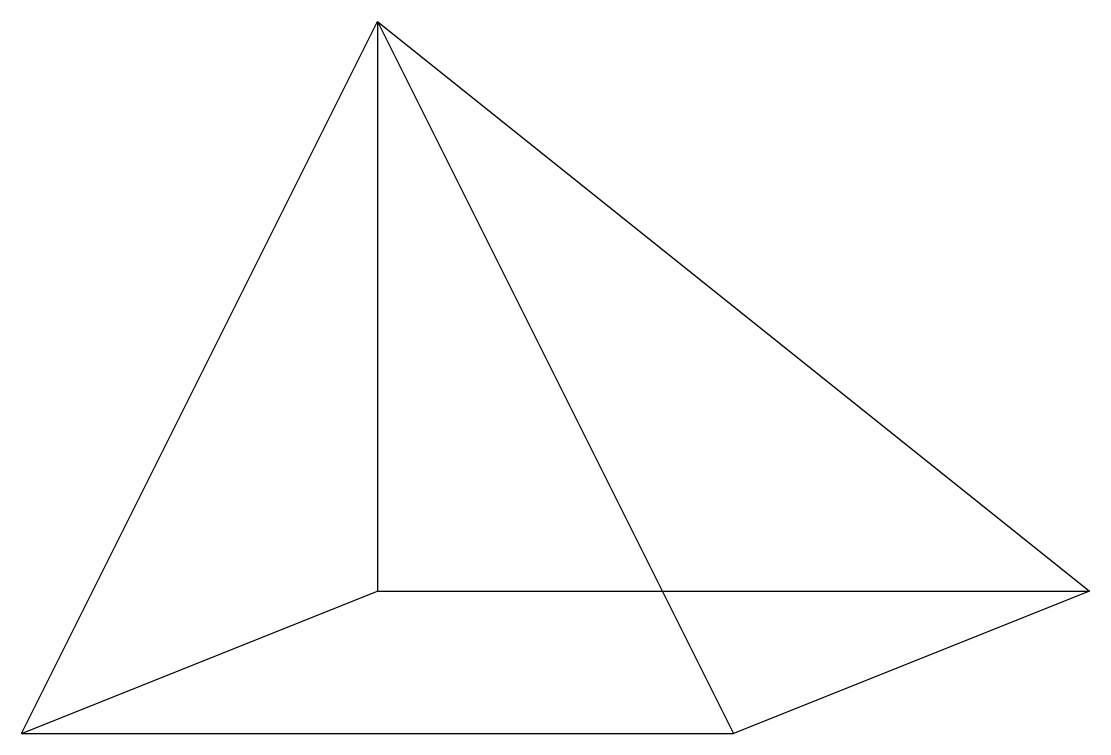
# Model space of a CAD drawing. Header units: millimetres. Extents: x 100 to 250, y 100 to 200.
import ezdxf

# ---------------------------------------------------------------- set-up
doc = ezdxf.new("R2010")
doc.units = ezdxf.units.MM

msp = doc.modelspace()

# ---------------------------------------------------------------- linework, layer by layer
for p, q in [((100, 100), (150, 200)), ((150, 200), (200, 100)), ((150, 200), (250, 120)), ((150, 200), (150, 120)), ((150, 120), (250, 120)), ((250, 120), (200, 100)), ((100, 100), (150, 120)), ((100, 100), (200, 100))]:
    msp.add_line(p, q)

doc.saveas('drawing.dxf')
